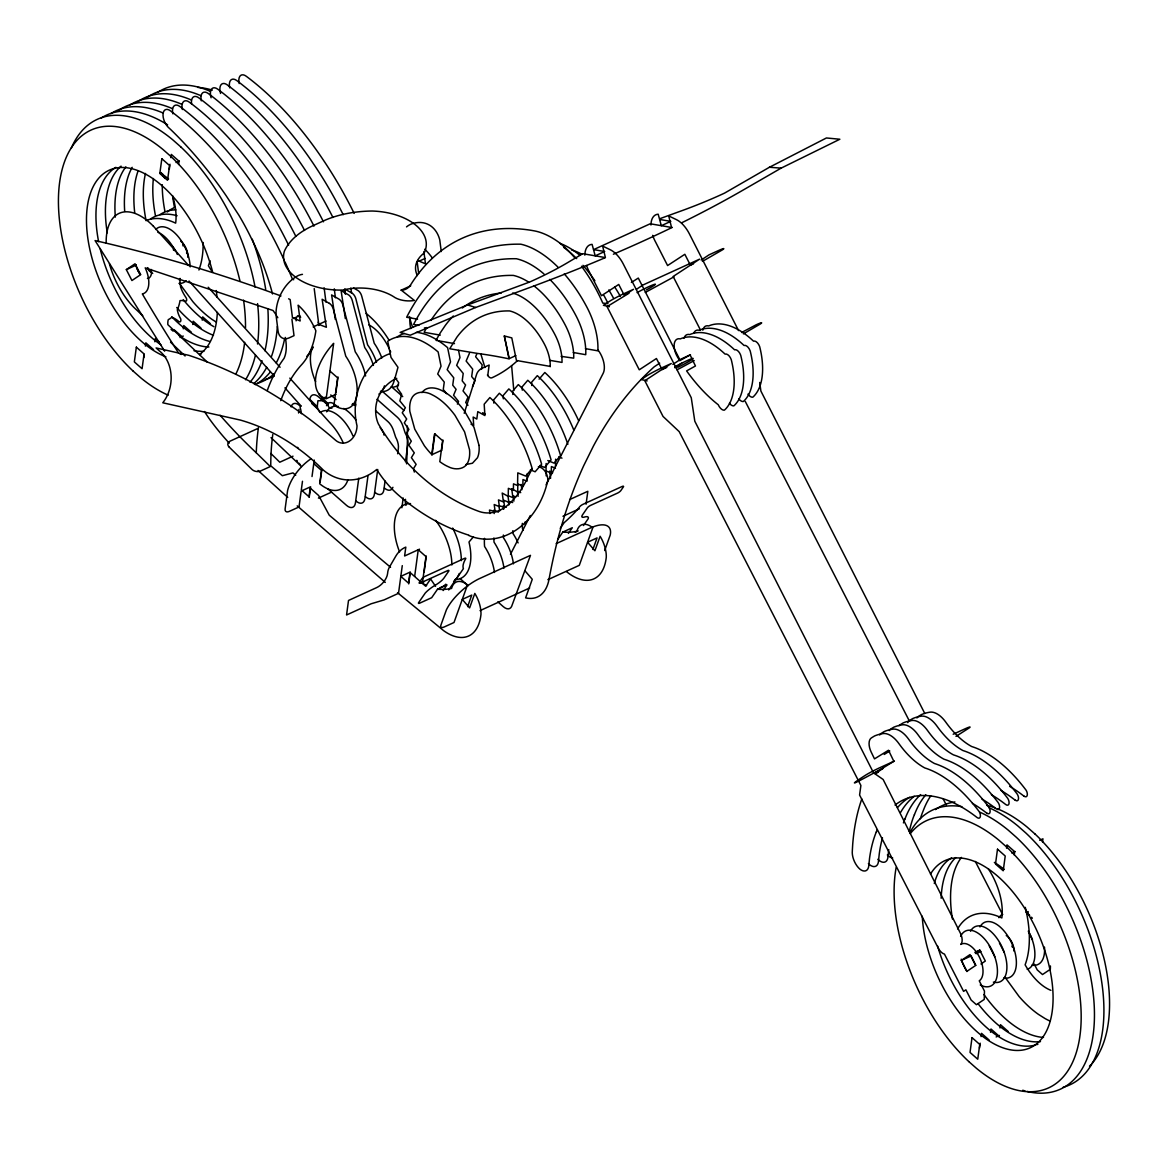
<?xml version="1.0" encoding="UTF-8"?>
<svg xmlns="http://www.w3.org/2000/svg" width="1168" height="1168" viewBox="0 0 1168 1168"><rect width="100%" height="100%" fill="white"/><g stroke="black" fill="none" stroke-linecap="round" stroke-linejoin="round"><path stroke-width="1.5" d="M550.245 366.664L550.259 365.19A28.981 15.388 65.5 0 0 544.405 344.107A54.575 28.981 65.5 0 0 509.598 310.936A208.897 110.902 65.5 0 0 456.892 337.187L449.738 348.765L477.537 353.437A999.005 530.389 65.5 0 1 509.044 358.853L504.313 335.961L511.788 337.888L516.446 360.474L550.245 366.416M527.162 473.96L527.031 481.201L522.972 479.537L522.841 486.063L517.833 484.005L517.687 492.064L511.686 488.735L512.913 497.626L507.934 495.582L508.854 502.342L503.671 500.211L504.634 507.248L498.94 505.729L499.656 511M545.982 472.544L546.142 463.506M546.171 475.872L546.259 471.04L551.267 473.098L551.398 466.558L555.457 468.222M555.486 466.426L555.618 459.185M1050.426 965.951L1050.339 969.279L1042.513 974.55L1037.242 969.907L1034.235 964.053M298.555 412.99L298.979 409.369M317.097 407.953L317.93 400.726L323.624 400.741L326.836 403.573L329.42 408.114L331.989 408.114M888.731 849.574L887.987 856.67A12.819 6.804 65.5 0 1 878.993 860.334A14.177 7.519 65.5 0 1 877.869 859.239M143.825 357.612L144.277 354.327M145.387 346.108L145.825 342.823L153.548 349.641M169.302 169.17L169.973 164.25M170.864 157.68L171.302 154.395L179.025 161.199L178.587 164.484M154.862 341.786L155.3 338.501L159.169 341.903M183.288 328.821L183.726 325.536L191.45 332.34M192.764 324.5L193.202 321.215L200.925 328.018M202.239 320.178L202.677 316.893L210.401 323.697M302.483 481.274L301.3 489.976L309.024 496.78L310.206 488.078L318.63 495.509L329.245 515.205L355.276 537.046A1506.37 799.759 65.5 0 0 390.565 567.254M309.199 497.349L310.63 486.764L301.154 491.086L299.008 506.97L289.197 511.438A6.117 3.343 -48.6 0 1 285.109 508.971L287.605 490.458A35.171 19.199 -48.6 0 1 311.199 458.63M312.017 476.544L314.236 460.046M326.222 398.361L333.668 343.334A45.829 25.024 -48.6 0 0 326.179 398.755L336.019 394.258M320.149 482.121L321.813 469.813M335.931 392.331L338.005 376.972M358.78 478.121L355.437 502.868A12.235 6.497 65.5 0 1 346.487 505.335L327.872 488.925M368.022 475.566L364.912 498.546A12.235 6.497 65.5 0 1 355.963 501.014M377.731 469.478L374.388 494.225A12.235 6.497 65.5 0 1 365.438 496.677M385.06 481.07L383.863 489.903A12.235 6.497 65.5 0 1 374.913 492.356M397.646 453.768L398.361 448.454A12.235 6.497 65.5 0 0 395.631 437.139L393.572 430.802A12.235 6.497 65.5 0 0 387.864 421.546L375.658 410.786M405.442 461.813L407.836 444.132A12.235 6.497 65.5 0 0 405.106 432.802L403.048 426.481A12.235 6.497 65.5 0 0 397.339 417.224L377.001 399.295M402.274 565.633L398.522 593.315L384.009 599.943L371.088 603.798L346.56 614.981L348.517 600.454L376.636 587.621A12.468 6.804 -48.6 0 0 387.542 573.809L387.791 571.911A12.483 6.818 -48.6 0 1 389.791 566.495L395.908 555.953A12.483 6.818 -48.6 0 1 404.303 547.792L405.822 547.106L404.61 555.983L419.531 549.179M408.698 583.898L410.304 572.028L400.828 576.35L408.552 583.153L409.997 572.437L425.648 586.219L430.612 579.007L435.562 586.307M414.669 576.277L418.246 549.763L425.97 556.581L422.393 583.08A45.187 23.988 65.5 0 0 426.583 585.621M434.496 434.102L431.693 454.79L441.635 450.264M424.145 571.955L426.291 556.056M441.548 450.527L442.964 440.059M481.566 369.263L482.165 364.81L475.61 356.707L476.938 353.583M487.757 375.483L489.158 365.029L481.785 368.402A6.117 3.343 -48.6 0 0 476.661 374.169L464.222 413.282M586.073 504.211L587.825 491.29L569.634 499.583M979.499 1048.09L980.156 1043.17M981.047 1036.6L981.5 1033.315L989.223 1040.119M1006.524 848.158L1006.977 844.873L1014.7 851.691L1014.247 854.961M990.522 1032.278L990.975 1028.993L998.698 1035.797M999.998 1027.957L1000.45 1024.672L1008.174 1031.475M1042.528 842.07L1042.966 838.785L1039.695 840.288M403.208 497.977L401.982 506.795A12.483 6.628 65.5 0 0 401.88 507.773M467.623 606.63L471.755 595.081L462.28 599.403L469.609 607.929L474.807 593.432A23.535 12.498 65.5 0 1 480.982 614.324A56.823 30.178 65.5 0 1 443.665 630.676L397.529 592.702M592.921 549.471L597.052 537.922L587.577 542.244L594.906 550.77L600.104 536.273A23.535 12.498 65.5 0 1 606.28 557.165A56.823 30.178 65.5 0 1 568.962 573.517L566.378 571.546M604.674 550.551L610.222 535.046A35.171 14.264 -40.7 0 0 591.636 527.454L556.114 543.66M469.463 353.232L466.134 361.029L472.69 369.146L471.682 376.549L475.04 380.68L472.514 386.608M457.374 404.128L458.542 401.412L453.564 395.251L456.089 389.338L452.731 385.192L453.739 377.79L447.183 369.672L450.512 361.876L447.607 347.641A92.111 48.895 65.5 0 0 439.037 341.187M312.951 346.604L312.586 347.334A36.734 19.506 65.5 0 0 315.594 381.556M510.489 554.274L530.345 515.497M546.069 484.808L603.155 373.351A17.739 9.417 65.5 0 0 598.118 350.123M532.185 468.675L528.097 476.617A78.84 62.284 -83.8 0 1 509.146 503.846A42.632 33.682 -83.8 0 1 478.208 511.131A259.895 205.305 -83.8 0 1 378.359 423.882A27.915 22.046 -83.8 0 1 381.016 392.185A39.843 31.478 -83.8 0 1 396.77 378.33M443.11 590.555L447.008 584.905L437.533 589.227L431.678 597.695L419.954 603.053A3.051 0.788 -34.1 0 1 418.611 602.644L425.298 592.979A14.469 3.708 -34.1 0 1 434.584 585.577A9.928 2.54 -34.1 0 0 443.709 578.423L448.76 571.094A3.051 0.788 -34.1 0 0 447.432 570.699L420.655 582.905A3.051 0.788 -34.1 0 1 419.312 582.496L421.823 578.861A3.051 0.788 -34.1 0 1 425.21 576.306L464.265 558.494A3.051 0.788 -34.1 0 1 465.682 558.757A64.999 16.644 -34.1 0 0 463.419 568.641L448.702 589.928M560.217 528.374L564.129 522.695A64.999 16.644 -34.1 0 0 579.722 506.737A3.051 0.788 -34.1 0 1 582.993 504.328L622.048 486.516A3.051 0.788 -34.1 0 1 623.376 486.925L620.865 490.56A3.051 0.788 -34.1 0 1 617.478 493.115L590.701 505.335A3.051 0.788 -34.1 0 0 587.314 507.89L582.263 515.219A9.928 2.54 -34.1 0 0 585.329 516.811A14.469 3.708 -34.1 0 1 588.249 518.636L583.474 525.542M557.954 539.134L562.83 532.068L572.305 527.746L568.393 533.396M421.969 392.652C426.335 386.053 435.649 387.265 441.738 390.535A58.969 31.302 65.5 0 1 464.455 410.99L474.062 427.546L479.011 445.388M539.105 379.147L544.828 372.49A92.111 48.91 65.5 0 1 578.583 420.582M473.376 536.9L468.996 542.01A45.187 23.988 65.5 0 1 454.936 579.547M126.334 269.633L135.035 263.778L140.642 274.67L131.926 280.539L126.334 269.633L136.189 265.136M961.308 960.432L970.024 954.577L975.63 965.469L966.914 971.338L961.308 960.432L971.148 955.95L975.82 965.352M975.368 953.073L979.733 950.153L985.325 961.045L980.974 963.98M659.686 363.16L654.226 366.796A783.334 415.881 65.5 0 0 593.388 446.132L583.737 465.623A783.334 415.881 65.5 0 0 549.062 579.124A55.86 29.653 65.5 0 1 525.615 597.87L532.272 579.313L524.943 570.787M674.812 367.745L681.63 363.233M636.414 289.328L642.969 284.992L699.603 259.15L673.148 276.48L700.406 329.931M701.194 260.041L709.078 254.828L718.481 250.551A12.235 0.861 -27 0 1 722.437 249.85L702.421 261.398M672.87 364.387L680.754 359.189L690.463 354.765M741.592 332.5L756.251 324.748A12.235 0.861 -27 0 1 760.207 324.062L743.374 333.873M662.008 369.438L644.824 380.724L663.044 416.45L679.192 431.634L860.889 785.465L859.59 795.028L938.167 947.949A9.811 5.212 65.5 0 0 944.445 954.081L963.585 991.369L965.892 989.822L971.148 1000.056L976.419 1004.699L984.244 999.428L984.463 991.092L979.251 980.828A20.455 10.862 65.5 0 0 979.178 956.665A20.455 10.862 65.5 0 0 960.753 944.445A10.001 5.314 65.5 0 0 960.33 933.042L883.139 779.479L873.503 772.793L694.799 421.21L691.266 397.762L623.376 264.187A24.28 12.892 65.5 0 0 610.265 249.748L602.63 246.098L605.418 257.588L582.788 253.704L569.298 261.632A218.431 62.984 -13.6 0 1 529.513 282.087L467.565 304.965L400.142 332.442L410.245 335.216L475.668 307.476L528.9 287.839A681.032 196.355 -13.6 0 0 604.849 257.851M631.392 282.452L638.297 278.072L679.177 358.401M884.205 754.455L889.797 750.995M874.584 773.172L893.841 761.302L888.498 750.25L874.496 758.879L871.167 752.002A12.235 6.497 65.5 0 1 871.401 737.899L874.482 736.001A120.056 63.744 65.5 0 1 883.081 733.577A24.47 12.994 65.5 0 1 898.922 743.636A69.438 36.865 65.5 0 0 924.793 767.945A119.428 63.408 65.5 0 1 978.448 810.65A4.847 2.57 65.5 0 1 980.069 813.6L980.332 814.68A4.847 2.57 65.5 0 1 977.076 817.527A155.87 82.753 65.5 0 0 895.053 805.059M681.572 222.854A681.032 196.355 -13.6 0 0 742.687 190.311L781.129 168.134L839.85 139.24L826.418 137.97L769.435 167.258L724.642 193.07A218.431 62.984 -13.6 0 1 677.513 212.269L659.964 218.65M955.979 736.38L968.593 728.321A12.235 0.861 -27 0 0 964.622 729.007L953.19 734.234M645.305 292.423L673.863 276.904M694.186 360.591L683.076 366.621A12.235 0.861 -27 0 1 677.002 369.76M176.091 162.542L179.361 161.053M180.033 337.552L183.288 336.063M293.504 318.47L299.811 315.594M418.786 261.311L425.108 258.435M313.155 326.923L326.047 321.039M410.713 285.824L401.237 290.146L414.392 300.453A19.433 11.344 2.2 0 1 395.12 297.665A44.267 25.827 2.2 0 0 342.954 290.058A54.502 31.799 2.2 0 1 284.437 251.105A84.753 49.45 2.2 0 1 313.214 225.585L322.689 221.263A84.753 49.45 2.2 0 1 372.3 211.028A54.502 31.799 2.2 0 1 424.145 253.018A44.267 25.827 2.2 0 0 417.385 275.56M258.274 428.276L230.052 441.154A6.117 4.19 11.7 0 0 229.132 447.023M321.346 399.5L324.675 397.981M629.041 293.212L607.053 306.644L639.261 369.803L656.431 358.518L661.205 367.876M693.558 263.778L690.405 265.224L684.842 254.288L667.585 265.559L655.744 242.331A21.871 11.607 65.5 0 1 652.693 235.352M293.007 456.177L279.78 462.221L270.845 453.461M515.833 355.612L509.233 358.62L504.313 335.961M318.411 498.123L331.639 492.078M666.826 367.424L662.081 369.584L671.279 363.511L661.876 367.803A12.235 0.861 -27 0 0 646.97 375.716L641.232 379.512L647.16 380.929M562.961 516.271L579.313 508.81M420.889 583.109L424.115 581.635M575.24 532.199L578.175 530.871M480.033 610.63L529.659 587.986M547.865 579.678L579.299 565.341L592.775 527.746A23.535 12.498 65.5 0 0 576.89 531.279A142.438 75.613 65.5 0 1 562.83 532.068M894.396 761.054L879.694 767.756A12.235 0.861 -27 0 0 864.787 775.669C833.85 795.685 882.044 768.004 882.979 768.471L875.124 773.654L878.351 772.179M1011.78 853.005L1015.065 851.516M974.944 952.329L979.864 950.08M976.068 953.701L980.989 951.453M996.158 1036.965L999.443 1035.461M465.901 464.528L472.441 463.243L477.449 457.768A29.375 15.593 65.5 0 0 479.011 445.388M769.435 167.258L781.129 168.134M607.959 303.651L602.805 303.111A105.324 55.918 65.5 0 0 581.503 266.26M660.139 219.526L670.797 221.365L661.322 225.687L658.183 214.211A21.871 11.607 65.5 0 0 650.956 225.001M417.56 319.171L406.654 317.258A396.069 210.284 65.5 0 1 413.808 304.483A323.025 171.506 65.5 0 1 420.918 293.971A396.069 210.284 65.5 0 1 520.855 244.2A103.485 54.94 65.5 0 1 557.968 267.136M585.445 348.648L597.855 350.838L597.914 349.874A54.94 29.171 65.5 0 0 586.862 307.096A103.485 54.94 65.5 0 0 564.261 273.867M418.845 325.376L413.603 324.456A355.51 188.749 65.5 0 1 420.013 313.024A290.759 154.366 65.5 0 1 426.422 303.549A356.59 189.318 65.5 0 1 516.402 258.741A93.177 49.465 65.5 0 1 544.011 273.998M573.284 352.502L585.723 354.692L585.781 353.889A49.465 26.265 65.5 0 0 575.809 315.375A93.177 49.465 65.5 0 0 549.807 279.4M440.278 335.128L424.145 332.296L425.327 330.033A310.075 164.615 65.5 0 1 426.7 327.507M561.107 356.357L573.707 358.153A43.012 22.834 65.5 0 0 565.049 324.66A81.015 43.012 65.5 0 0 533.98 285.897M454.469 343.611L436.087 340.384L436.949 338.72A261.34 138.758 65.5 0 1 440.54 332.471L445.227 325.522A261.34 138.758 65.5 0 1 453.33 315.973M549.529 360.299L562.012 362.416A36.252 19.243 65.5 0 0 554.712 334.179A68.284 36.252 65.5 0 0 512.591 293.051M609.389 306.717L603.447 305.301L609.185 301.519A12.235 0.861 -27 0 1 624.092 293.606L633.494 289.314L624.311 295.373L618.748 284.452L601.491 295.723L589.636 272.48A21.871 11.607 65.5 0 1 586.584 265.516M512.679 502.547L508.416 501.408L508.898 504.926M467.565 304.965L475.668 307.476M280.977 295.957C220.226 273.706 158.162 254.96 95.075 240.579L164.659 351.188M297.417 315.915L300.702 317.185M558.83 456.863L561.983 458.148M547.792 460.542L554.085 463.127L560.582 455.564A92.111 48.91 65.5 0 0 518.315 384.593L512.606 391.236L512.81 394.492M539.879 465.506L544.609 467.448L551.106 459.885A92.111 48.91 65.5 0 0 508.839 388.915L503.131 395.572L503.335 398.814M530.403 469.828L535.134 471.77L541.631 464.207A92.111 48.91 65.5 0 0 499.364 393.236L493.655 399.894L493.86 403.135M520.724 492.619L517.409 491.261L518.096 496.327M515.745 496.955L513.146 495.889L513.876 501.16M506.299 507.175L503.233 505.905L503.685 509.248M495.29 510.869L498.371 512.124M417.75 260.508L425.444 263.822L423.882 251.529M288.598 298.804L290.16 299.563L292.453 317.667L300.161 320.981L298.147 305.184A44.851 23.813 65.5 0 1 315.871 330.807A121.866 64.707 65.5 0 1 301.636 364.664A244.9 130.028 65.5 0 0 280.773 400.682M293.694 279.751L292.394 279.035A256.785 136.335 65.5 0 0 284.948 261.836M482.632 412.713L485.056 414.056M471.011 424.159L473.712 425.663L473.157 417.034L476.792 419.049L477.785 411.632L484.91 415.574L484.18 404.201L489.888 397.543A92.111 48.91 65.5 0 1 532.155 468.514L525.658 476.077L517.789 472.85L517.555 485.508L513.497 483.844L513.365 490.37L508.372 488.326L508.211 496.371L502.211 493.057L503.437 501.933L498.459 499.889L499.378 506.649L494.195 504.518L495.159 511.555L489.465 510.051L489.947 513.555M552.625 472.806L549.632 471.157L550.61 478.252M353.481 287.956L357.846 290.438A6.117 3.241 65.5 0 1 361.788 296.351L374.213 343.217A36.734 19.506 65.5 0 1 381.834 357.934M329.42 303.403L322.134 299.256L326.398 327.259L318.762 324.368L314.207 288.569M215.978 321.915L212.226 319.536A94.739 50.297 65.5 0 1 192.91 301.724L179.609 283.678M335.902 405.311L334.179 404.055A12.235 6.497 65.5 0 0 326.514 405.661M385.294 582.409L297.198 505.861M391.879 387.075L402.726 396.624M404.113 410.508L382.403 391.397A12.235 6.497 65.5 0 0 381.381 390.579M329.916 371.044L337.64 377.848L333.946 405.179A36.734 19.506 65.5 0 0 356.357 397.587A36.734 19.506 65.5 0 0 345.772 356.196L333.362 309.316A6.117 3.241 65.5 0 0 329.42 303.403M330.734 394.945L336.048 399.617M327.887 405.106L318.616 396.93A12.001 6.366 65.5 0 0 309.841 399.383L317.638 407.048M314.148 405.062L317.36 407.895L319.944 412.435M311.783 403.588L317.097 408.26M497.86 601.87L503.277 606.645A12.279 6.526 65.5 0 0 511.642 606.382L530.476 555.355L478.792 578.919A35.171 14.264 -40.7 0 0 446.395 609.842L440.862 625.274A6.117 2.482 -40.7 0 0 444.205 626.968L454.002 622.5L467.492 584.905A23.535 12.498 65.5 0 0 451.593 588.438A142.438 75.613 65.5 0 1 437.533 589.227M460.119 578.642L468.12 585.708M174.251 329.858L181.974 336.661M313.754 463.608L321.477 470.412L319.682 483.756A41.552 22.061 65.5 0 0 347.889 479.873M295.694 475.303L292.978 472.909L282.349 475.697L270.757 465.784A244.9 130.028 65.5 0 1 272.772 434.554M287.737 497.378L258.07 470.47M1034.877 833.894L1027.154 827.09A146.891 77.979 65.5 0 0 997.618 808.869M180.704 146.818L172.63 139.707A153.49 81.497 65.5 0 0 71.204 148.38M968.783 1061.566L976.506 1068.37A146.891 77.979 65.5 0 0 1079.977 1035.578A146.891 77.979 65.5 0 0 1006.451 846.858L998.728 840.055A146.891 77.979 65.5 0 0 910.266 833.66M133.123 371.074L140.846 377.892A146.891 77.979 65.5 0 0 168.192 395.178M207.378 362.197L167.856 324.66A15.549 8.264 65.5 0 1 168.28 319.638A58.546 31.083 65.5 0 0 171.827 317.258A26.484 14.06 65.5 0 1 179.084 321.784A3.402 1.81 65.5 0 0 180.675 318.791A13.768 7.315 65.5 0 1 177.302 309.739A58.546 31.083 65.5 0 0 180.033 300.614A37.361 19.827 65.5 0 1 185.478 301.14A2.657 1.402 65.5 0 0 186.676 300.103A2.657 1.402 65.5 0 0 185.873 297.387A24.426 12.965 65.5 0 1 180.587 287.036A58.546 31.083 65.5 0 0 179.624 278.933M142.773 315.813L133.517 307.023A58.546 31.083 65.5 0 1 109.398 263.734M170.543 342.18L185.084 355.992M271.02 437.62L301.432 466.499M328.427 403.997L319.317 395.061A12.001 6.366 65.5 0 1 319.536 393.937M220.095 415.268A407.296 216.241 65.5 0 0 256.259 452.775L270.304 466.543L260.508 471.011A6.117 4.19 11.7 0 1 251.996 469.448L229.132 447.023M153.388 226.198L188.72 265.545M208.211 287.24L280.072 367.278M289.81 378.125L330.004 422.889A41.552 22.061 65.5 0 1 343.377 443.183M189.055 281.05L274.013 375.673M284.948 387.834L301.242 406.201A1.854 0.993 65.5 0 0 300.234 407.734A21.243 11.271 65.5 0 1 301.373 413.691M467.988 405.34L465.696 402.522L468.018 397.076L463.039 390.93L465.565 385.002L462.207 380.87L463.214 373.468L456.659 365.35L459.988 357.554L458.542 350.429M446.614 393.645L443.271 389.499L444.263 382.097L437.708 373.994L441.037 366.183L438.146 351.948A92.111 48.895 65.5 0 0 387.732 341.275L391.017 357.452L397.981 367.307L395.12 377.644L398.711 382.71L397.237 388.053L401.675 394.317L399.836 400.887L405.369 407.72L402.259 412.786L406.668 419.02L404.318 422.889L408.902 429.371L406.449 433.401L411.297 441.168L408.844 445.183L414.29 452.877L411.37 457.652L416.129 464.368L413.589 468.529L414.304 472.062M204.415 411.516L208.97 418.319A175.784 93.323 65.5 0 0 229.235 443.125M1005.035 977.236L1019.095 996.538A94.739 50.297 65.5 0 0 1038.41 1014.35L1044.995 1018.511A94.739 50.297 65.5 0 0 1049.901 1020.993M1028.482 931.757L1032.483 939.539M909.522 721.298L745.301 401.485M943.058 798.678L946.372 805.117M975.324 861.458L1002.611 914.573M999.472 943.058L1004.276 952.402M989.208 945.832L994.8 956.723M738.556 330.588L689.47 234.023A24.28 12.892 65.5 0 0 676.36 219.599L668.724 215.949L671.527 227.439L650.226 223.774L593.607 249.616L604.688 251.514L595.213 255.836L592.088 244.375A21.871 11.607 65.5 0 0 584.847 255.164M924.779 713.473L760.894 391.061L759.696 382.476M409.194 316.557L412.114 325.93A36.734 19.506 65.5 0 1 413.019 327.288M318.163 322.12L318.879 325.478M350.823 288.043L351.626 293.285M345.494 294.219L344.691 288.963L351.977 293.11A6.117 3.241 65.5 0 1 355.919 299.037L367.613 344.881A36.719 19.491 65.5 0 1 376.505 362.124M345.348 318.601L341.085 290.613L348.371 294.759A6.117 3.241 65.5 0 1 352.313 300.672L364.737 347.538A36.734 19.506 65.5 0 1 373.424 365.394M335.333 319.433L331.61 294.935L338.895 299.081A6.117 3.241 65.5 0 1 342.837 304.994L355.262 351.86A36.734 19.506 65.5 0 1 365.599 375.994M521.162 484.413L521.892 489.742M493.757 510.226L494.21 513.57M441.256 251.543L439.781 239.98A35.171 25.725 -66.7 0 0 410.829 224.198A21.608 15.797 -66.7 0 0 406.522 226.884M417.21 262.041L418.67 273.56M344.443 289.868L344.896 293.46M334.282 288.832L335.42 297.782M324.135 287.81L325.945 302.103M291.912 319.2L294.015 335.654L289.007 337.946A12.322 9.008 -66.7 0 1 278.086 331.216L275.998 314.791A35.171 25.725 -66.7 0 1 297.986 275.677A21.608 15.797 -66.7 0 1 302.468 274.349M511.613 365.628L513.803 390.521M531.805 385.557L531.586 382.301L537.309 375.643A92.111 48.895 65.5 0 1 573.736 429.926M522.286 390.17L522.081 386.915L527.79 380.272A92.111 48.91 65.5 0 1 567.867 444.307M430.919 320.47A252.828 134.232 65.5 0 1 435.138 314.382A310.075 164.615 65.5 0 1 513.394 275.414A81.015 43.012 65.5 0 1 528.827 282.233M462.324 308.016A261.34 138.758 65.5 0 1 501.291 293.022M155.475 215.773A102.842 54.604 65.5 0 1 153.388 178.529M147.11 97.44A153.49 81.497 65.5 0 1 200.911 95.703M158.191 92.053A153.49 81.497 65.5 0 1 210.386 91.381M313.009 347.626A153.49 81.497 65.5 0 1 306.848 356.328M164.951 211.452A102.842 54.604 65.5 0 1 162.264 184.675M162.659 176.251A102.842 54.604 65.5 0 1 162.863 174.207M208.897 347.027A102.813 54.589 65.5 0 1 179.288 335.771M173.112 331.128A102.813 54.589 65.5 0 1 171.054 329.405M115.34 217.102A102.813 54.589 65.5 0 1 125.896 166.849M173.623 250.317A11.695 6.205 65.5 0 1 173.346 249.266M180.821 241.309A11.695 6.205 65.5 0 1 187.727 257.237M145.942 220.635A94.739 50.297 65.5 0 1 175.653 223.146A47.976 25.477 65.5 0 0 173.229 198.137M161.14 172.528A47.976 25.477 65.5 0 1 164.892 178.47M203.144 242.491A94.739 50.297 65.5 0 1 198.91 270.012M110.814 113.661A153.49 81.497 65.5 0 1 163.009 112.989M277.342 326.471A153.49 81.497 65.5 0 1 271.502 356.415M266.742 367.278A153.49 81.497 65.5 0 1 253.777 383.586M274.246 376.023A153.49 81.497 65.5 0 1 265.355 379.483M137.663 101.791A153.49 81.497 65.5 0 1 191.464 100.054M213.861 326.675A102.813 54.589 65.5 0 1 183.215 299.621M145.854 219.423A102.813 54.589 65.5 0 1 145.489 173.448M167.301 211.977A94.739 50.297 65.5 0 1 174.368 207.656M274.246 373.672A153.49 81.497 65.5 0 1 257.719 383.279M129.794 105.047A153.49 81.497 65.5 0 1 181.989 104.375M296.322 317.857A153.49 81.497 65.5 0 1 296.088 320.85M213.467 335.304A102.813 54.589 65.5 0 1 176.748 307.505M134.714 212.737A102.813 54.589 65.5 0 1 137.897 171.448M160.06 214.605A94.739 50.297 65.5 0 1 175.857 209.846M118.683 110.42A153.49 81.497 65.5 0 1 172.484 108.668M284.481 339.465A153.49 81.497 65.5 0 1 276.217 362.956M270.275 372.023A153.49 81.497 65.5 0 1 255.266 384.637M209.875 341.479A102.813 54.589 65.5 0 1 171.827 316.82M124.699 211.364A102.813 54.589 65.5 0 1 132.188 167.331M150.584 218.927A94.739 50.297 65.5 0 1 177.083 215.744M187.201 253.777A11.695 6.205 65.5 0 1 186.53 252.93M183.099 245.995A11.695 6.205 65.5 0 1 182.821 244.944M212.123 271.648A47.932 25.448 65.5 0 1 208.386 265.691A94.739 50.297 65.5 0 0 210.021 260.668M203.933 351.188A102.842 54.604 65.5 0 1 193.976 350.736M107.266 232.812A102.842 54.604 65.5 0 1 121.063 166.133M101.339 117.983A153.49 81.497 65.5 0 1 167.623 124.845M252.23 239.177A153.49 81.497 65.5 0 1 265.705 289.43M267.881 308.994A153.49 81.497 65.5 0 1 264.932 350.78M262.026 360.737A153.49 81.497 65.5 0 1 249.996 382.257M180.675 146.803A153.49 81.497 65.5 0 1 255.077 287.124M257.559 303.607A153.49 81.497 65.5 0 1 257.5 344.005M255.456 355.101A153.49 81.497 65.5 0 1 245.543 379.761M200.984 354.181A102.842 54.604 65.5 0 1 199.728 354.561M181.507 354.43A102.842 54.604 65.5 0 1 179.989 354.035M160.907 344.779A102.842 54.604 65.5 0 1 100.141 248.623M98.623 241.718A102.842 54.604 65.5 0 1 115.909 167.331M160.308 172.937A102.842 54.604 65.5 0 1 168.586 178.967M133.137 371.103A146.891 77.979 65.5 0 1 59.626 182.383A146.891 77.979 65.5 0 1 163.097 149.592L170.791 156.366A146.891 77.979 65.5 0 1 239.966 281.05M243.572 300.161A146.891 77.979 65.5 0 1 245.499 327.799M244.652 342.297A146.891 77.979 65.5 0 1 236.024 373.687M165.885 356.809A102.842 54.604 65.5 0 1 88.856 244.492A102.842 54.604 65.5 0 1 130.889 168.469A102.842 54.604 65.5 0 1 212.678 272.188M216.27 290.54A102.842 54.604 65.5 0 1 217 297.271M217.336 312.455A102.842 54.604 65.5 0 1 199.684 354.342M197.83 87.41A146.891 77.979 65.5 0 1 212.313 90.126M174.426 207.13A102.842 54.604 65.5 0 1 172.63 195.757M674.841 366.84A13.724 0.964 -27 0 1 693.047 358.386A13.724 0.964 -27 0 1 677.747 367.336M637.071 292.628A13.724 0.964 -27 0 1 654.46 284.335A13.724 0.964 -27 0 1 646.298 289.927M1028.161 911.522A10.001 5.314 65.5 0 1 1027.314 913.77M452.688 528.082A45.187 23.988 65.5 0 1 461.345 560.625M459.287 573.444A45.187 23.988 65.5 0 1 453.593 581.357M979.967 926.939A30.251 16.06 65.5 0 1 1011.561 942.81A30.251 16.06 65.5 0 1 1003.721 977.981M1028.366 931.013A30.251 16.06 65.5 0 1 1027.212 969.338M998.917 917.712A30.251 16.06 65.5 0 1 1002.553 914.179M960.607 936.429A30.251 16.06 65.5 0 1 993.778 954.125A30.251 16.06 65.5 0 1 980.259 984.974M966.987 971.542A30.251 16.06 65.5 0 1 961.235 959.176M970.491 931.261A30.251 16.06 65.5 0 1 1002.392 947.803A30.251 16.06 65.5 0 1 993.369 982.098M1044.484 947.087A30.251 16.06 65.5 0 1 1031.928 965.118M1012.612 947.423A30.251 16.06 65.5 0 1 1011.882 946.065M1026.03 912.266A30.251 16.06 65.5 0 1 1029.694 915.362M1031.49 917.23A30.251 16.06 65.5 0 1 1032.366 918.238M326.66 411.837A33.697 17.885 65.5 0 1 338.443 406.479M343.611 408.45A33.697 17.885 65.5 0 1 355.802 419.881M672.286 227.395A681.032 196.355 -13.6 0 1 613.39 254.215M571.707 250.01A81.015 43.012 65.5 0 1 581.985 254.332M614.777 287.109A81.015 43.012 65.5 0 1 620.354 296.395M149.679 271.487A30.251 16.06 65.5 0 1 147.606 267.676M157.811 232.213A30.251 16.06 65.5 0 1 175.302 251.135M180.062 278.407A30.251 16.06 65.5 0 1 179.463 280.422M186.179 280.7A30.251 16.06 65.5 0 1 178.996 283.386M155.68 229.468A30.251 16.06 65.5 0 1 176.762 234.958A30.251 16.06 65.5 0 1 190.18 266.888M172.105 246.258A11.695 6.205 65.5 0 1 176.499 252.39M176.952 253.427A11.695 6.205 65.5 0 1 177.332 254.463M139.941 274.363A30.251 16.06 65.5 0 1 137.357 269.151M152.716 273.473A11.695 6.205 65.5 0 1 147.854 268.187M106.186 243.265A58.546 31.083 65.5 0 1 153.388 226.212M297.563 447.329A31.186 16.556 65.5 0 1 298.278 448.527M151.314 269.487A12.658 6.731 65.5 0 1 147.431 278.451M140.525 274.495A12.658 6.731 65.5 0 1 135.809 264.859M424.743 249.222A44.851 23.813 65.5 0 1 432.145 257.719M445.84 584.19A45.187 23.988 65.5 0 1 440.161 587.65M399.573 551.88A45.187 23.988 65.5 0 1 410.523 503.598M435.591 520.315A45.187 23.988 65.5 0 1 451.87 564.947M275.984 314.718A36.456 19.36 65.5 0 0 272.991 310.484L145.212 267.866A22.25 11.811 65.5 0 1 142.306 293.913A1070.049 568.115 65.5 0 0 178.339 352.707M276.918 316.192A36.456 19.36 65.5 0 1 277.809 317.711M285.284 337.421A36.456 19.36 65.5 0 1 284.014 358.415A272.743 144.803 65.5 0 0 267.238 390.652M256.259 452.775A272.743 144.803 65.5 0 1 258.376 428.028M320.28 412.508A33.697 17.885 65.5 0 1 352.984 436.014M300.322 464.645A12.235 6.497 65.5 0 1 298.804 463.097M297.431 461.287A12.235 6.497 65.5 0 1 296.803 460.309M607.126 301.621A54.94 29.171 65.5 0 0 605.579 298.555A103.485 54.94 65.5 0 0 603.9 295.446M563.706 247.382A103.485 54.94 65.5 0 1 576.685 258.595M582.978 265.326A103.485 54.94 65.5 0 1 594.892 280.773M729.401 403.267A7.315 3.884 65.5 0 0 733.854 405.851A64.955 34.485 65.5 0 0 740.702 355.218A6.512 3.46 65.5 0 0 734.57 349.801A82.651 43.888 65.5 0 0 689.748 334.574A13.739 7.3 65.5 0 0 684.025 338.18M559.939 243.324A93.177 49.465 65.5 0 1 579.722 255.164M608.835 289.927A93.177 49.465 65.5 0 1 613.492 298.176M353.086 404.128A33.697 17.885 65.5 0 1 355.773 405.822M747.973 394.127A7.315 3.884 65.5 0 0 752.805 397.193A64.955 34.485 65.5 0 0 759.653 346.575A6.512 3.46 65.5 0 0 753.521 341.158A82.651 43.888 65.5 0 0 708.699 325.93A13.739 7.3 65.5 0 0 702.815 330.194M538.404 466.645A15.169 11.987 -83.8 0 1 547.88 480.822M390.214 353.568A55.816 44.092 -83.8 0 0 357.028 425.911A16.907 13.359 -83.8 0 1 349.466 441.066A16.907 13.359 -83.8 0 1 335.625 440.292A626.209 494.677 -83.8 0 0 188.909 355.349L156.089 347.933L159.301 350.853A33.522 26.484 -83.8 0 1 162.775 402.785L240.301 420.057A276.451 218.387 -83.8 0 1 323.229 470.003A60.853 48.078 -83.8 0 0 376.709 469.492A140.204 110.756 -83.8 0 0 398.901 495.48A291.664 230.403 -83.8 0 0 468.835 535.192M547.704 480.778A75.409 59.568 -83.8 0 1 468.748 535.47M487.421 374.957A5.431 2.876 65.5 0 0 491.874 377.804A327.303 173.769 65.5 0 0 517.424 360.678M876.321 832.069A155.87 82.753 65.5 0 1 877.241 829.733M876.277 832.01A163.987 87.06 65.5 0 0 869.547 858.319L868.817 865.43A12.819 6.804 65.5 0 1 859.823 869.08A14.177 7.519 65.5 0 1 852.319 850.888L852.713 844.201A242.973 129.006 65.5 0 1 861.809 798.985M897.404 807.716A155.87 82.753 65.5 0 1 909.638 797.321M972.418 803.321A155.87 82.753 65.5 0 1 986.77 813.162M879.723 734.964A12.235 6.497 65.5 0 1 881.11 733.475L884.176 731.577A120.056 63.744 65.5 0 1 892.79 729.153A24.47 12.994 65.5 0 1 908.631 739.213A69.438 36.865 65.5 0 0 934.502 763.522A119.428 63.408 65.5 0 1 988.157 806.227A4.847 2.57 65.5 0 1 989.763 809.176L990.041 810.242A4.847 2.57 65.5 0 1 986.785 813.103M882.497 837.836A163.987 87.06 65.5 0 0 879.256 853.896L878.511 860.991A12.819 6.804 65.5 0 1 869.518 864.656A14.177 7.519 65.5 0 1 868.393 863.561M900.601 812.402A155.87 82.753 65.5 0 1 914.237 796.313M981.894 799A155.87 82.753 65.5 0 1 996.246 808.84A4.847 2.57 65.5 0 0 999.516 805.92L999.239 804.854A4.847 2.57 65.5 0 0 997.633 801.905A119.428 63.408 65.5 0 0 943.978 759.2A69.438 36.865 65.5 0 1 918.106 734.891A24.47 12.994 65.5 0 0 902.265 724.832A120.056 63.744 65.5 0 0 893.651 727.255L890.585 729.153A12.235 6.497 65.5 0 0 889.198 730.642M904.966 819.002A155.87 82.753 65.5 0 1 920.647 794.59M991.369 794.678A155.87 82.753 65.5 0 1 1005.721 804.518A4.847 2.57 65.5 0 0 1008.991 801.598L1008.714 800.533A4.847 2.57 65.5 0 0 1007.108 797.569A119.428 63.408 65.5 0 0 953.453 754.878A69.438 36.865 65.5 0 1 927.582 730.569A24.47 12.994 65.5 0 0 911.741 720.51A120.056 63.744 65.5 0 0 903.127 722.934L900.061 724.832A12.235 6.497 65.5 0 0 899.068 725.722M903.419 822.914A163.987 87.06 65.5 0 1 904.923 818.943M892.688 857.94A12.819 6.804 65.5 0 1 888.468 856.013A14.177 7.519 65.5 0 1 887.344 854.918M914.442 814.68A155.87 82.753 65.5 0 1 925.83 794.751M1000.845 790.356A155.87 82.753 65.5 0 1 1015.196 800.197M909.303 831.528A163.987 87.06 65.5 0 1 914.398 814.622M907.813 722.656A12.235 6.497 65.5 0 1 909.536 720.51L912.602 718.612A120.056 63.744 65.5 0 1 921.216 716.174A24.47 12.994 65.5 0 1 937.057 726.248A69.438 36.865 65.5 0 0 962.928 750.542A119.428 63.408 65.5 0 1 1016.583 793.247A4.847 2.57 65.5 0 1 1018.189 796.211L1018.452 797.277A4.847 2.57 65.5 0 1 1015.211 800.138M930.721 795.904A155.87 82.753 65.5 0 0 923.246 810.665A163.987 87.06 65.5 0 0 920.34 818.724M1009.634 786.341A155.87 82.753 65.5 0 1 1024 796.182M916.938 717.984A12.235 6.497 65.5 0 1 918.325 716.495L921.406 714.597A120.056 63.744 65.5 0 1 930.005 712.173A24.47 12.994 65.5 0 1 945.846 722.233A69.438 36.865 65.5 0 0 971.718 746.542A119.428 63.408 65.5 0 1 1025.373 789.247A4.847 2.57 65.5 0 1 1026.993 792.196L1027.256 793.262A4.847 2.57 65.5 0 1 1024 796.123M738.877 398.945A7.315 3.884 65.5 0 0 743.33 401.515A64.955 34.485 65.5 0 0 750.177 350.896A6.512 3.46 65.5 0 0 744.045 345.48A82.651 43.888 65.5 0 0 699.223 330.252A13.739 7.3 65.5 0 0 693.704 333.26M380.155 427.707A12.235 6.497 65.5 0 1 383.075 432.437M383.63 433.766A12.235 6.497 65.5 0 1 384.097 435.124M352.955 403.544A12.235 6.497 65.5 0 1 353.977 404.362M291.109 406.902A12.001 6.366 65.5 0 1 299.665 405.573M392.93 487.304A12.235 6.497 65.5 0 1 384.389 488.034M493.86 537.981A44.545 23.652 65.5 0 0 494.049 542.186A35.463 18.819 65.5 0 1 503.963 568.144M424.437 327.872A92.111 48.895 65.5 0 1 427.327 328.179M503.364 535.032A44.545 23.652 65.5 0 0 503.525 537.864A35.463 18.819 65.5 0 1 513.438 563.823M523.352 530.214A35.463 18.819 65.5 0 0 522.519 528.914A44.545 23.652 65.5 0 1 522.33 523.366M512.84 530.71A44.545 23.652 65.5 0 0 513 533.542A35.463 18.819 65.5 0 1 518.11 542.916M405.982 505.364A9.651 5.125 65.5 0 1 405.53 499.305M397.208 336.953A92.111 48.895 65.5 0 1 404.23 333.464M416.407 332.325A92.111 48.895 65.5 0 1 437.328 340.107M484.516 538.346A44.545 23.652 65.5 0 0 484.574 546.507A35.463 18.819 65.5 0 1 494.487 572.466M524.958 522.111A45.187 23.988 65.5 0 1 525.323 524.607M394.726 377.833A36.719 19.491 65.5 0 1 380.461 391.411M368.796 324.85A36.719 19.491 65.5 0 1 389.382 348.998M390.068 350.517A36.719 19.491 65.5 0 1 390.696 352.064M326.208 398.361A36.734 19.506 65.5 0 1 325.157 397.135M272.538 293.971A152.059 80.723 65.5 0 0 253.923 243.601L249.689 234.972A172.703 91.688 65.5 0 0 238.783 215.058L226.242 195.844A293.27 155.709 65.5 0 0 170.703 129.56L168.148 127.181A10.921 5.796 65.5 0 1 163.097 113.559A10.921 5.796 65.5 0 1 170.367 110.785A256.785 136.335 65.5 0 1 284.247 260.274M332.938 217.467A256.785 136.335 65.5 0 0 227.22 84.855A10.921 5.796 65.5 0 0 220.562 93.455M343.188 214.664A256.785 136.335 65.5 0 0 236.695 80.519A10.921 5.796 65.5 0 0 229.716 87.877M398.609 384.9A36.734 19.506 65.5 0 1 390.93 387.192M323.463 221.789A256.785 136.335 65.5 0 0 217.744 89.177A10.921 5.796 65.5 0 0 211.087 97.776M354.181 213.394A256.785 136.335 65.5 0 0 246.171 76.197A10.921 5.796 65.5 0 0 239.192 83.556M295.811 236.272A256.785 136.335 65.5 0 0 189.318 102.142A10.921 5.796 65.5 0 0 182.339 109.5M355.846 404.347A36.734 19.506 65.5 0 1 352.035 404.376M288.598 245.178A256.785 136.335 65.5 0 0 179.843 106.463A10.921 5.796 65.5 0 0 172.864 113.822M384.447 385.834A36.734 19.506 65.5 0 1 378.928 394.083M304.512 230.432A256.785 136.335 65.5 0 0 198.794 97.82A10.921 5.796 65.5 0 0 191.581 103.952M407.355 425.999A484.457 257.208 65.5 0 1 406.552 463.827M366.124 313.433A73.102 38.807 65.5 0 1 388.754 339.713M574.364 257.34A105.324 55.918 65.5 0 0 564.991 247.455L559.72 242.959A98.492 52.297 65.5 0 0 533.966 230.811L531.323 230.344A376.651 199.976 65.5 0 0 410.742 284.685A36.719 19.491 65.5 0 1 401.004 290.16M410.698 328.573A554.727 294.511 65.5 0 0 410.202 325.653A17.476 9.286 65.5 0 1 410.537 317.316M480.807 353.904A1570.668 833.894 65.5 0 1 484.924 367.54M201.29 100.842A10.921 5.796 65.5 0 1 208.269 93.498A256.785 136.335 65.5 0 1 313.988 226.11M1040.469 1041.608A102.813 54.589 65.5 0 1 978.025 1003.648M941.16 898.28A102.813 54.589 65.5 0 1 955.774 857.575M1006.261 935.612A11.695 6.205 65.5 0 1 1007.006 936.123M1007.765 936.736A11.695 6.205 65.5 0 1 1013.999 951.102M957.585 928.91A94.739 50.297 65.5 0 1 1001.837 917.96A47.976 25.477 65.5 0 0 988.303 868.773M1025.285 907.361A94.739 50.297 65.5 0 1 1025.11 964.826A47.932 25.448 65.5 0 0 1050.908 990.333M1063.128 1087.262A153.49 81.497 65.5 0 0 1101.789 982.478A153.49 81.497 65.5 0 0 1025.84 832.988L1017.766 825.878A153.49 81.497 65.5 0 0 989.223 807.833M935.437 809.57A153.49 81.497 65.5 0 1 954.928 801.949M1037.899 1044.236A102.842 54.604 65.5 0 1 1036.658 1044.659M1035.388 1045.039A102.842 54.604 65.5 0 1 937.627 946.051M934.312 883.519A102.842 54.604 65.5 0 1 951.57 857.823M994.348 862.393A102.842 54.604 65.5 0 1 1004.246 869.459M1027.154 1091.467A153.49 81.497 65.5 0 0 1094.299 1007.458A153.49 81.497 65.5 0 0 1016.364 837.31L1008.291 830.2A153.49 81.497 65.5 0 0 979.748 812.154M1024.949 1090.897A153.49 81.497 65.5 0 1 1022.73 1090.255M909.916 832.58A153.49 81.497 65.5 0 1 961.892 806.665M968.812 1061.595A146.891 77.979 65.5 0 1 896.163 867.43M930.516 874.044A102.842 54.604 65.5 0 1 1036.498 929.83A102.842 54.604 65.5 0 1 1012.977 1050.207A102.842 54.604 65.5 0 1 922.267 916.252M986.887 805.38A146.891 77.979 65.5 0 1 995.443 808.008M1034.863 833.864A146.891 77.979 65.5 0 1 1092.138 1063.333M1090.824 1064.778A146.891 77.979 65.5 0 1 1089.481 1066.165M1043.491 1037.432A102.842 54.604 65.5 0 1 983.967 994.552M952.416 918.982A102.842 54.604 65.5 0 1 961.439 857.4M136.349 347.144L134.349 361.934L142.073 368.738L144.073 353.962L136.349 347.144M161.826 158.717L159.826 173.492L167.55 180.295L169.55 165.52L161.826 158.717M434.905 433.912L432.072 454.848L431.065 453.797A57.641 30.602 65.5 0 1 424.364 445.753L414.771 429.182L409.822 411.326A29.375 15.593 65.5 0 1 411.384 398.945C414.771 390.638 425.619 390.988 432.262 394.857A58.969 31.302 65.5 0 1 454.98 415.312L464.587 431.868L469.536 449.709A29.375 15.593 65.5 0 1 467.988 462.105C464.893 469.784 454.965 470.193 448.527 466.82A57.728 30.645 65.5 0 1 439.796 461.652L442.628 440.73L434.905 433.912M972.024 1037.637L970.024 1052.426L977.747 1059.23L979.748 1044.44L972.024 1037.637M997.501 849.194L995.501 863.984L1003.224 870.788L1005.225 856.013L997.501 849.194M690.113 354.926L679.761 360.693L677.615 357.204A13.739 7.3 65.5 0 1 674.257 343.859A13.739 7.3 65.5 0 1 680.272 338.895A82.651 43.888 65.5 0 1 725.094 354.123A6.512 3.46 65.5 0 1 731.226 359.54A64.955 34.485 65.5 0 1 724.379 410.172A7.315 3.884 65.5 0 1 718.247 404.756A123.458 65.539 65.5 0 1 686.609 370.898L695.456 365.978L690.113 354.926"/></g></svg>
